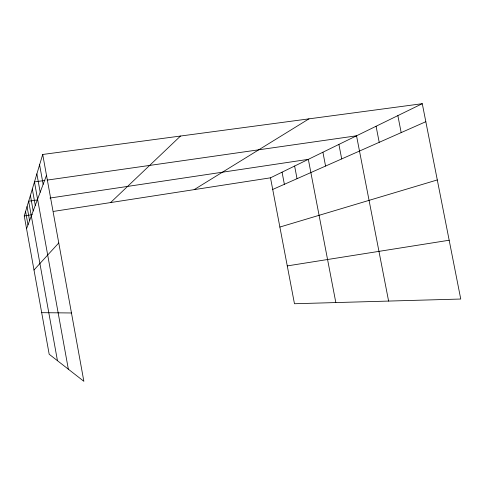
<?xml version="1.0" encoding="UTF-8"?>
<svg xmlns="http://www.w3.org/2000/svg" width="485" height="485" viewBox="0 0 485 485"><rect width="100%" height="100%" fill="white"/><g stroke="black" fill="none" stroke-linecap="round" stroke-linejoin="round"><path stroke-width="0.73" d="M42.71 154.472L83.863 381.307L49.179 354.238L24.25 215.934L42.71 154.472L422.277 103.693L460.75 299.033L294.468 303.737L270.503 177.819L422.277 103.693M26.554 228.708L46.499 175.358M33.992 269.993L58.764 242.949M110.586 202.572L180.529 136.03M194.158 189.635L308.975 118.849M272.715 189.453L425.824 121.699M279.875 227.053L437.294 179.941M287.272 265.907L449.171 240.233M24.25 215.934L32.331 214.685M53.629 211.387L270.503 177.819M37.472 199.911L28.663 201.233L57.454 360.695M49.949 198.044L308.333 159.341L335.832 302.567M44.893 180.426L34.465 181.917L68.343 369.194M47.13 180.105L356.536 135.8L388.606 301.076M41.686 312.673L71.465 312.97M397.858 115.618L401.18 132.599M376.075 126.258L379.209 142.323M338.9 144.415L341.701 158.922M322.907 152.223L325.568 166.064M294.619 166.04L297.038 178.692M282.058 172.175L284.368 184.3M39.6 164.821L43.141 184.342M36.878 173.897L40.194 192.224M32.319 189.065L35.272 205.385M30.397 195.461L33.192 210.945M27.051 206.61L29.579 220.614M25.584 211.484L27.997 224.852"/></g></svg>
